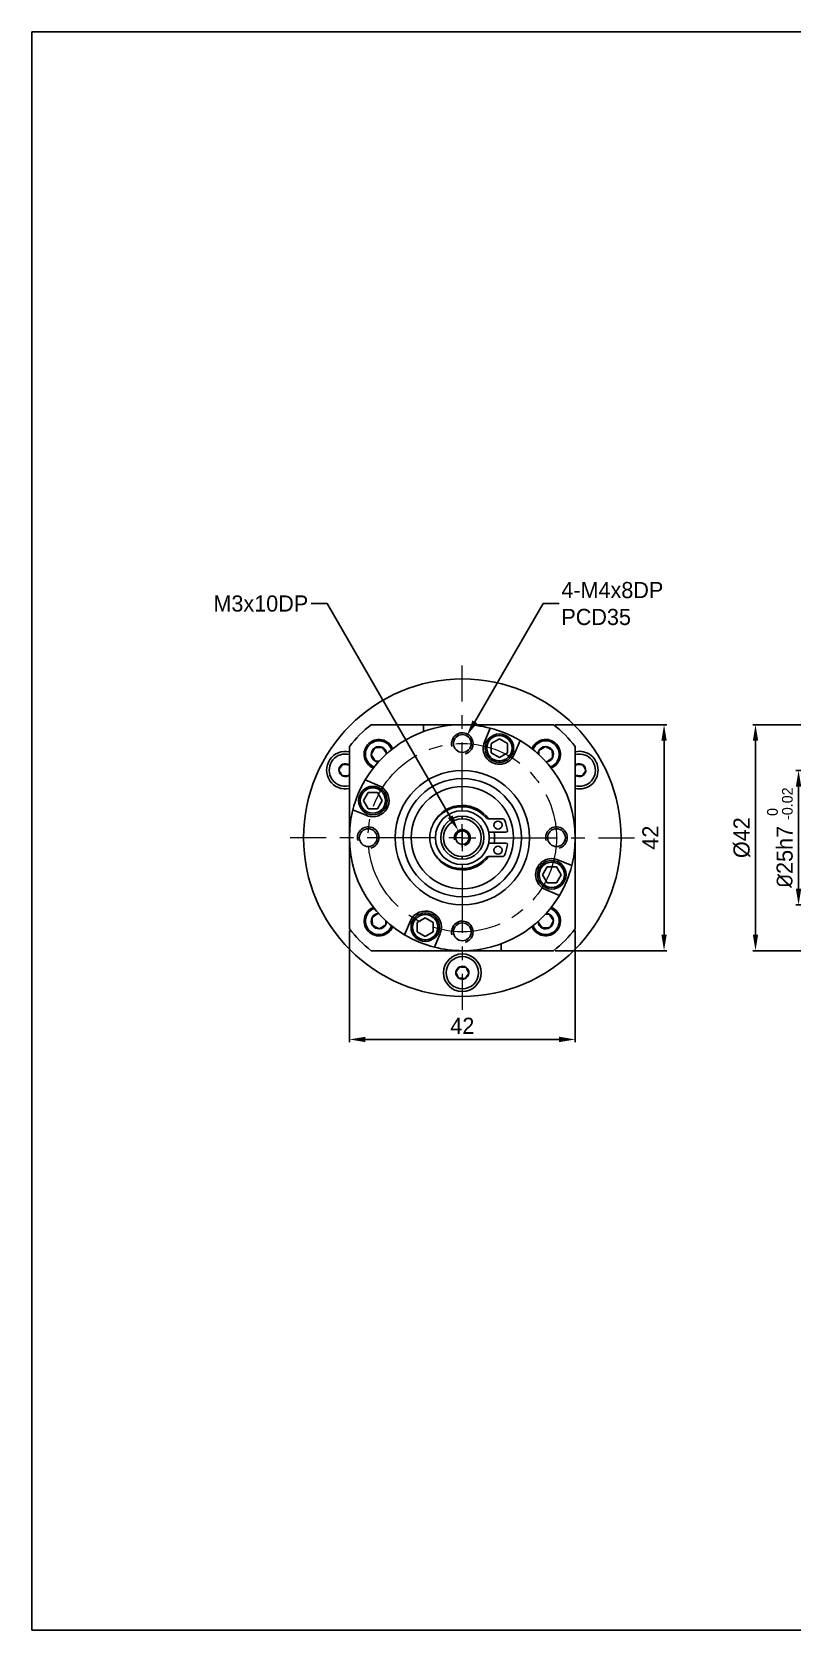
# Model space of a CAD drawing. Header units: millimetres. Extents: x 0 to 420, y 0 to 297.
# Drawn here: x 0 to 141.3, y 0 to 297 of the extents above; entities that cross this region are included whole.
import ezdxf

# ---------------------------------------------------------------- set-up
doc = ezdxf.new("R2010")
doc.units = ezdxf.units.MM
doc.header["$PDSIZE"] = -1
doc.linetypes.add('CENTERX2', pattern=[20.32, 12.7, -2.54, 2.54, -2.54])
doc.layers.add('외형선', color=7, linetype='Continuous', lineweight=25)
doc.layers.add('중심선', color=1, linetype='CENTERX2')
doc.layers.add('치수선', color=3, linetype='Continuous')
doc.styles.add('누리로봇 문자스타일_20230829', font='GOTHIC.TTF')
doc.dimstyles.new('A4기본 치수스타일', dxfattribs={"dimtxt": 3, "dimasz": 2.5, "dimexe": 0.5, "dimexo": 0.3, "dimgap": 1, "dimtad": 1, "dimtoh": 1, "dimdec": 1, "dimzin": 12, "dimdsep": 46, "dimtxsty": '누리로봇 문자스타일_20230829', "dimcen": 0.09, "dimclrd": 3, "dimclre": 3, "dimclrt": 3, "dimadec": 0, "dimazin": 3, "dimtm": 1e-09, "dimtfac": 1, "dimtdec": 1, "dimtofl": 0, "dimtmove": 0, "dimatfit": 3, "dimfxl": 1, "dimfrac": 2, "dimarcsym": 0})
doc.dimstyles.new('A4지시선 치수스타일', dxfattribs={"dimtxt": 3, "dimasz": 2.5, "dimexe": 0.5, "dimexo": 0.3, "dimgap": 0.396875, "dimtad": 0, "dimtih": 1, "dimtoh": 1, "dimdec": 1, "dimzin": 12, "dimdsep": 46, "dimtxsty": '누리로봇 문자스타일_20230829', "dimcen": 0.09, "dimclrd": 3, "dimclre": 3, "dimclrt": 3, "dimadec": 0, "dimazin": 3, "dimtm": 1e-09, "dimtfac": 1, "dimtdec": 1, "dimtofl": 0, "dimtmove": 0, "dimatfit": 3, "dimfxl": 1, "dimfrac": 2, "dimarcsym": 0})

# ---------------------------------------------------------------- blocks, each defined once
blk = doc.blocks.new('*D64')
at = {"layer": 'Defpoints', "color": 0}
for p in [(96.97, 168.26), (96.97, 126.26), (117.5, 126.26)]:
    blk.add_point(p, dxfattribs=at)
at = {"layer": '치수선', "color": 3, "lineweight": -2}
for p, q in [((97.27, 168.26), (118, 168.26)), ((117.5, 165.26), (117.5, 129.26)), ((97.27, 126.26), (118, 126.26))]:
    blk.add_line(p, q, dxfattribs=at)
at = {"layer": '치수선', "color": 3}
for points in [[(117, 165.26), (118, 165.26), (117.5, 168.26)], [(117, 129.26), (118, 129.26), (117.5, 126.26)]]:
    blk.add_solid(points, dxfattribs=at)
at = {"layer": '치수선', "color": 3, "insert": (114.96, 147.26), "char_height": 3, "attachment_point": 5, "rotation": 90, "style": '누리로봇 문자스타일_20230829'}
blk.add_mtext('42', dxfattribs=at)
blk = doc.blocks.new('*D65')
at = {"layer": 'Defpoints', "color": 0}
for p in [(59, 130.29), (101, 130.29), (101, 109.76)]:
    blk.add_point(p, dxfattribs=at)
at = {"layer": '치수선', "color": 3, "lineweight": -2}
for p, q in [((59, 129.99), (59, 109.26)), ((101, 129.99), (101, 109.26)), ((62, 109.76), (98, 109.76))]:
    blk.add_line(p, q, dxfattribs=at)
at = {"layer": '치수선', "color": 3}
for points in [[(62, 110.26), (62, 109.26), (59, 109.76)], [(98, 110.26), (98, 109.26), (101, 109.76)]]:
    blk.add_solid(points, dxfattribs=at)
at = {"layer": '치수선', "color": 3, "insert": (80, 112.3), "char_height": 3, "attachment_point": 5, "style": '누리로봇 문자스타일_20230829'}
blk.add_mtext('42', dxfattribs=at)
blk = doc.blocks.new('SW_CENTERMARKSYMBOL_0')
at = {"layer": '중심선', "color": 0, "linetype": 'CENTERX2', "lineweight": 18}
for p, q in [((0, 5), (0, 32)), ((-5, 0), (-32, 0)), ((0, 0), (-2.5, 0)), ((0, 0), (0, 2.5)), ((0, 0), (0, -2.5)), ((0, 0), (2.5, 0)), ((5, 0), (32, 0)), ((0, -5), (0, -32))]:
    blk.add_line(p, q, dxfattribs=at)
blk = doc.blocks.new('*D85')
at = {"layer": 'Defpoints', "color": 0}
for p in [(142.5, 159.76), (178, 159.76), (178, 134.76)]:
    blk.add_point(p, dxfattribs=at)
at = {"layer": '치수선', "color": 3, "lineweight": -2}
for p, q in [((157.75, 159.76), (142, 159.76)), ((175.75, 159.76), (159.25, 159.76)), ((177.7, 159.76), (177.25, 159.76)), ((142.5, 137.76), (142.5, 156.76)), ((177.7, 134.76), (142, 134.76))]:
    blk.add_line(p, q, dxfattribs=at)
at = {"layer": '치수선', "color": 3}
for points in [[(142, 156.76), (143, 156.76), (142.5, 159.76)], [(142, 137.76), (143, 137.76), (142.5, 134.76)]]:
    blk.add_solid(points, dxfattribs=at)
at = {"layer": '치수선', "color": 3, "insert": (139.05, 147.26), "char_height": 3, "width": 29.0707, "attachment_point": 5, "rotation": 90, "style": '누리로봇 문자스타일_20230829'}
blk.add_mtext('{\\fISOCPEUR|b0|i0|c0|p34;%%C}25h7 {\\H0.66x;\\S 0^ -0.02;}', dxfattribs=at)
blk = doc.blocks.new('*D86')
at = {"layer": 'Defpoints', "color": 0}
for p in [(134.5, 168.26), (180, 168.26), (180, 126.26)]:
    blk.add_point(p, dxfattribs=at)
at = {"layer": '치수선', "color": 3, "lineweight": -2}
for p, q in [((157.75, 168.26), (134, 168.26)), ((177.25, 168.26), (159.25, 168.26)), ((179.7, 168.26), (178.75, 168.26)), ((134.5, 129.26), (134.5, 165.26)), ((179.7, 126.26), (134, 126.26))]:
    blk.add_line(p, q, dxfattribs=at)
at = {"layer": '치수선', "color": 3}
for points in [[(134, 165.26), (135, 165.26), (134.5, 168.26)], [(134, 129.26), (135, 129.26), (134.5, 126.26)]]:
    blk.add_solid(points, dxfattribs=at)
at = {"layer": '치수선', "color": 3, "insert": (131.96, 147.26), "char_height": 3, "attachment_point": 5, "rotation": 90, "style": '누리로봇 문자스타일_20230829'}
blk.add_mtext('%%C42', dxfattribs=at)
blk = doc.blocks.new('*D73')
at = {"layer": 'Defpoints', "color": 0}
for p in [(79.25, 148.56), (80.75, 145.96)]:
    blk.add_point(p, dxfattribs=at)
at = {"layer": '치수선', "color": 3, "lineweight": -2}
for p, q in [((51.89, 190.76), (54.89, 190.76)), ((54.89, 190.76), (77.75, 151.16)), ((79.91, 147.26), (80.09, 147.26)), ((80, 147.17), (80, 147.35))]:
    blk.add_line(p, q, dxfattribs=at)
at = {"layer": '치수선', "color": 3}
blk.add_solid([(78.18, 151.41), (77.32, 150.91), (79.25, 148.56)], dxfattribs=at)
at = {"layer": '치수선', "color": 3, "insert": (42.54, 190.76), "char_height": 3, "attachment_point": 5, "style": '누리로봇 문자스타일_20230829'}
blk.add_mtext('M3x10DP', dxfattribs=at)
blk = doc.blocks.new('*D74')
at = {"layer": 'Defpoints', "color": 0}
for p in [(80.83, 166.19), (79.17, 163.33)]:
    blk.add_point(p, dxfattribs=at)
at = {"layer": '치수선', "color": 3, "lineweight": -2}
for p, q in [((95.01, 190.76), (82.33, 168.79)), ((98.01, 190.76), (95.01, 190.76)), ((79.91, 164.76), (80.09, 164.76)), ((80, 164.67), (80, 164.85))]:
    blk.add_line(p, q, dxfattribs=at)
at = {"layer": '치수선', "color": 3}
blk.add_solid([(81.89, 169.04), (82.76, 168.54), (80.83, 166.19)], dxfattribs=at)
at = {"layer": '치수선', "color": 3, "insert": (98.41, 190.76), "char_height": 3, "attachment_point": 4, "style": '누리로봇 문자스타일_20230829'}
blk.add_mtext('4-M4x8DP\\PPCD35', dxfattribs=at)

msp = doc.modelspace()

# ---------------------------------------------------------------- linework, layer by layer
msp.add_line((80, 117.76), (80, 117.76))
msp.add_lwpolyline([(0, 297), (420, 297), (420, 0), (0, 0)], close=True)
for centre in [(80, 164.76), (62.5, 147.26), (97.5, 147.26), (80, 129.76)]:
    msp.add_circle(centre, 1.65)
for centre, radius, start, end in [((80, 164.76), 2, 284.9315, 195.5206), ((62.5, 147.26), 2, 284.9315, 195.5206), ((80, 147.26), 1.5, 284.9214, 194.9688), ((97.5, 147.26), 2, 284.9315, 195.5206), ((80, 129.76), 2, 284.9315, 195.5206)]:
    msp.add_arc(centre, radius, start, end)
at = {"layer": '외형선', "linetype": 'Continuous', "lineweight": 25}
for p, q in [((63.03, 168.26), (72.8, 168.26)), ((72.8, 166.99), (72.8, 168.26)), ((78.2, 168.26), (72.8, 168.26)), ((78.2, 168.26), (78.2, 168.18)), ((78.2, 168.26), (80, 168.26)), ((80, 168.26), (96.97, 168.26)), ((85.18, 167.61), (84.12, 165.04)), ((86.89, 166.54), (86.89, 166.24)), ((59, 147.26), (59, 164.23)), ((86.89, 165.62), (85.39, 164.76)), ((85.39, 164.76), (85.39, 163.02)), ((88.39, 164.76), (86.89, 165.62)), ((88.39, 163.02), (88.39, 164.76)), ((89.66, 162.74), (90.73, 165.31)), ((101, 164.23), (101, 147.26)), ((58.95, 160.8), (59, 160.69)), ((59, 160.76), (58.95, 160.8)), ((85.39, 163.02), (86.89, 162.16)), ((86.89, 162.16), (88.39, 163.02)), ((86.89, 161.24), (86.89, 161.54)), ((101, 160.57), (101.23, 160.9)), ((59, 159.05), (58.77, 158.72)), ((64.52, 156.92), (61.95, 157.99)), ((101.05, 158.82), (101, 158.93)), ((101, 158.86), (101.05, 158.82)), ((62.5, 155.65), (61.64, 154.15)), ((64.24, 155.65), (62.5, 155.65)), ((65.1, 154.15), (64.24, 155.65)), ((59.65, 152.44), (62.22, 151.38)), ((60.72, 154.15), (61.02, 154.15)), ((61.64, 154.15), (62.5, 152.65)), ((62.5, 152.65), (64.24, 152.65)), ((64.24, 152.65), (65.1, 154.15)), ((66.02, 154.15), (65.72, 154.15)), ((80, 150.76), (80, 151.26)), ((80, 148.51), (80, 149.01)), ((80, 147.26), (80, 148.51)), ((85.04, 150.76), (87.55, 150.76)), ((59, 130.29), (59, 147.26)), ((80, 147.26), (80, 146.01)), ((80, 146.01), (80, 145.51)), ((84.93, 148.26), (84.9, 148.26)), ((84.9, 146.26), (84.93, 146.26)), ((88.1, 148.26), (84.93, 148.26)), ((84.93, 146.26), (88.1, 146.26)), ((101, 147.26), (101, 130.29)), ((80, 143.76), (80, 143.26)), ((87.55, 143.76), (85.04, 143.76)), ((100.35, 142.08), (97.78, 143.14)), ((93.98, 140.37), (94.28, 140.37)), ((95.76, 141.87), (94.9, 140.37)), ((94.9, 140.37), (95.76, 138.87)), ((97.5, 141.87), (95.76, 141.87)), ((98.36, 140.37), (97.5, 141.87)), ((97.5, 138.87), (98.36, 140.37)), ((99.28, 140.37), (98.98, 140.37)), ((95.48, 137.6), (98.05, 136.53)), ((95.76, 138.87), (97.5, 138.87)), ((70.34, 131.78), (69.27, 129.21)), ((73.11, 132.36), (71.61, 131.5)), ((71.61, 131.5), (71.61, 129.76)), ((73.11, 133.28), (73.11, 132.98)), ((74.61, 131.5), (73.11, 132.36)), ((74.61, 129.76), (74.61, 131.5)), ((71.61, 129.76), (73.11, 128.9)), ((73.11, 128.9), (74.61, 129.76)), ((73.11, 127.98), (73.11, 128.28)), ((74.82, 126.91), (75.88, 129.48)), ((80, 126.26), (63.03, 126.26)), ((81.8, 126.26), (80, 126.26)), ((81.8, 126.26), (81.8, 126.34)), ((81.8, 126.26), (87.2, 126.26)), ((87.2, 127.53), (87.2, 126.26)), ((96.97, 126.26), (87.2, 126.26))]:
    msp.add_line(p, q, dxfattribs=at)
at = {"layer": '외형선', "linetype": 'Continuous', "lineweight": 25, "flags": 128}
for points in [[(101.99, 162.8), (101.45, 162.8), (101, 162.72)], [(101.23, 160.9), (101.09, 160.82), (101, 160.76)], [(58.77, 158.72), (58.91, 158.8), (59, 158.86)]]:
    msp.add_lwpolyline(points, dxfattribs=at)
at = {"layer": '외형선', "linetype": 'Continuous', "lineweight": 25}
for centre, radius in [((80, 147.26), 29.5), ((80, 122.16), 3.5), ((80, 122.16), 3)]:
    msp.add_circle(centre, radius, dxfattribs=at)
for centre, radius, start, end in [((80, 147.26), 27, 128.9424, 141.0576), ((80, 147.26), 21, 90, 149.2868), ((80, 147.26), 21, 75.7132, 90), ((86.89, 163.89), 2.65, 90, 270), ((80, 147.26), 21, 59.2868, 75.7132), ((86.89, 163.89), 2.65, 270, 90), ((80, 147.26), 27, 38.9424, 51.0576), ((64.5, 162.76), 2.75, 63.4748, 247.9702), ((64.5, 162.76), 2.5, 63.4748, 249.6644), ((64.5, 162.76), 1.44, 123.4748, 183.4748), ((64.5, 162.76), 1.44, 63.4748, 123.4748), ((64.5, 162.76), 1.44, 3.4748, 63.4748), ((64.5, 162.76), 2.5, 20.3356, 63.4748), ((64.5, 162.76), 2.75, 22.0298, 63.4748), ((86.89, 163.89), 3, 157.5, 270), ((86.89, 163.89), 2.35, 90, 270), ((86.89, 163.89), 2.35, 270, 90), ((80, 147.26), 21, 345.7132, 59.2868), ((95.5, 162.76), 2.75, 333.4748, 157.9702), ((95.5, 162.76), 2.5, 333.4748, 159.6644), ((95.5, 162.76), 1.44, 153.4748, 176.0671), ((95.5, 162.76), 1.44, 93.4748, 153.4748), ((95.5, 162.76), 1.44, 33.4748, 93.4748), ((95.5, 162.76), 1.44, 333.4748, 33.4748), ((58.26, 159.81), 3.5, 77.8402, 282.1598), ((58.26, 159.81), 3, 75.7741, 205.1422), ((58.26, 159.81), 1.2, 115.1422, 175.1422), ((58.26, 159.81), 1.2, 55.1422, 115.1422), ((64.5, 162.76), 1.44, 183.4748, 243.4748), ((64.5, 162.76), 1.44, 243.4748, 266.0671), ((86.89, 163.89), 3, 270, 337.5), ((95.5, 162.76), 1.44, 273.4748, 333.4748), ((95.5, 162.76), 2.5, 290.3356, 333.4748), ((95.5, 162.76), 2.75, 292.0298, 333.4748), ((101.74, 159.81), 3.5, 0, 102.1598), ((101.74, 159.81), 3, 255.7741, 85.1422), ((101.74, 159.81), 1.2, 55.1422, 115.1422), ((101.74, 159.81), 1.2, 355.1422, 55.1422), ((58.26, 159.81), 3, 205.1422, 284.2259), ((58.26, 159.81), 1.2, 175.1422, 235.1422), ((58.26, 159.81), 1.2, 235.1422, 295.1422), ((80, 147.26), 21, 149.2868, 165.7132), ((80, 147.26), 12.5, 90, 270), ((80, 147.26), 11, 90, 270), ((80, 147.26), 12.5, 270, 90), ((80, 147.26), 11, 270, 90), ((101.74, 159.81), 3.5, 257.8402, 0), ((101.74, 159.81), 1.2, 235.1422, 295.1422), ((101.74, 159.81), 1.2, 295.1422, 355.1422), ((63.37, 154.15), 2.65, 0, 180), ((63.37, 154.15), 2.35, 0, 180), ((63.37, 154.15), 3, 270, 67.5), ((80, 147.26), 9.5, 90, 270), ((80, 147.26), 9.5, 270, 90), ((80, 147.26), 21, 165.7132, 239.2868), ((63.37, 154.15), 2.65, 180, 0), ((63.37, 154.15), 2.35, 180, 0), ((80, 147.26), 6, 90, 153.5957), ((80, 147.26), 5, 90, 270), ((80, 147.26), 6, 35.8715, 90), ((80, 147.26), 5.76, 41.7652, 90), ((80, 147.26), 5, 270, 90), ((63.37, 154.15), 3, 247.5, 270), ((80, 147.26), 4, 90, 270), ((80, 147.26), 3.5, 90, 270), ((80, 147.26), 1.25, 90, 270), ((80, 147.26), 4, 270, 90), ((80, 147.26), 3.5, 270, 90), ((80, 147.26), 1.25, 270, 90), ((85.04, 151.76), 1, 221.7652, 270), ((86.63, 149.59), 0.75, 0, 180), ((86.63, 149.59), 0.75, 180, 0), ((87.55, 150.46), 0.3, 22.9697, 90), ((80, 147.26), 8.5, 9.122, 22.9697), ((88.1, 148.56), 0.3, 270, 0), ((88.1, 148.56), 0.3, 0, 9.122), ((86.63, 144.93), 0.75, 0, 180), ((80, 147.26), 6, 350.4059, 9.5941), ((80, 147.26), 8.5, 337.0303, 350.878), ((88.1, 145.96), 0.3, 0, 90), ((88.1, 145.96), 0.3, 350.878, 0), ((80, 147.26), 6, 202.3196, 270), ((80, 147.26), 6, 270, 324.1285), ((80, 147.26), 5.76, 270, 318.2348), ((85.04, 142.76), 1, 90, 138.2348), ((86.63, 144.93), 0.75, 180, 0), ((87.55, 144.06), 0.3, 270, 337.0303), ((96.63, 140.37), 3, 67.5, 247.5), ((96.63, 140.37), 2.65, 0, 180), ((96.63, 140.37), 2.35, 0, 180), ((96.63, 140.37), 2.65, 180, 0), ((96.63, 140.37), 2.35, 180, 0), ((80, 147.26), 21, 329.2868, 345.7132), ((64.5, 131.76), 2.75, 112.0298, 153.4748), ((64.5, 131.76), 2.5, 110.3356, 153.4748), ((80, 147.26), 21, 270, 329.2868), ((95.5, 131.76), 2.75, 243.4748, 67.9702), ((95.5, 131.76), 2.5, 243.4748, 69.6644), ((64.5, 131.76), 2.75, 153.4748, 337.9702), ((64.5, 131.76), 2.5, 153.4748, 339.6644), ((64.5, 131.76), 1.44, 153.4748, 213.4748), ((64.5, 131.76), 1.44, 93.4748, 153.4748), ((64.5, 131.76), 1.44, 213.4748, 273.4748), ((64.5, 131.76), 1.44, 273.4748, 333.4748), ((64.5, 131.76), 1.44, 333.4748, 356.0671), ((73.11, 130.63), 3, 337.5, 157.5), ((73.11, 130.63), 2.65, 90, 270), ((73.11, 130.63), 2.35, 90, 270), ((73.11, 130.63), 2.65, 270, 90), ((73.11, 130.63), 2.35, 270, 90), ((95.5, 131.76), 2.75, 202.0298, 243.4748), ((95.5, 131.76), 2.5, 200.3356, 243.4748), ((95.5, 131.76), 1.44, 183.4748, 243.4748), ((95.5, 131.76), 1.44, 63.4748, 86.0671), ((95.5, 131.76), 1.44, 3.4748, 63.4748), ((95.5, 131.76), 1.44, 303.4748, 3.4748), ((80, 147.26), 27, 218.9424, 231.0576), ((80, 147.26), 21, 239.2868, 255.7132), ((95.5, 131.76), 1.44, 243.4748, 303.4748), ((80, 147.26), 27, 308.9424, 321.0576), ((80, 147.26), 21, 255.7132, 270), ((80, 122.16), 1.2, 115.1422, 175.1422), ((80, 122.16), 1.2, 175.1422, 235.1422), ((80, 122.16), 1.2, 55.1422, 115.1422), ((80, 122.16), 1.2, 295.1422, 355.1422), ((80, 122.16), 1.2, 355.1422, 55.1422), ((80, 122.16), 1.2, 235.1422, 295.1422)]:
    msp.add_arc(centre, radius, start, end, dxfattribs=at)
for points, knots in [([(63.06, 162.67), (63.09, 162.73), (63.22, 162.99), (63.44, 163.44), (63.63, 163.81), (63.7, 163.96)], [0, 0, 0, 0, 0.12892, 0.633758, 1, 1, 1, 1]), ([(63.7, 163.96), (63.96, 163.98), (64.44, 164.01), (64.92, 164.04), (65.14, 164.05)], [0, 0, 0, 0, 0.534625, 1, 1, 1, 1]), ([(65.14, 164.05), (65.29, 163.84), (65.55, 163.43), (65.82, 163.03), (65.94, 162.85)], [0, 0, 0, 0, 0.534625, 1, 1, 1, 1]), ([(94.21, 163.4), (94.42, 163.55), (94.83, 163.81), (95.23, 164.08), (95.41, 164.2)], [0, 0, 0, 0, 0.534625, 1, 1, 1, 1]), ([(94.26, 162.63), (94.25, 162.66), (94.24, 162.92), (94.22, 163.18), (94.21, 163.4)], [0, 0, 0, 0, 0.140708, 1, 1, 1, 1]), ([(95.41, 164.2), (95.47, 164.17), (95.73, 164.04), (96.18, 163.82), (96.55, 163.63), (96.7, 163.56)], [0, 0, 0, 0, 0.12892, 0.633758, 1, 1, 1, 1]), ([(96.7, 163.56), (96.72, 163.3), (96.75, 162.82), (96.78, 162.34), (96.79, 162.12)], [0, 0, 0, 0, 0.534625, 1, 1, 1, 1]), ([(57.07, 159.91), (57.19, 160.09), (57.42, 160.42), (57.65, 160.74), (57.75, 160.9)], [0, 0, 0, 0, 0.5346, 1, 1, 1, 1]), ([(57.75, 160.9), (57.97, 160.88), (58.37, 160.85), (58.76, 160.81), (58.95, 160.8)], [0, 0, 0, 0, 0.5346, 1, 1, 1, 1]), ([(63.86, 161.47), (63.71, 161.68), (63.45, 162.09), (63.18, 162.49), (63.06, 162.67)], [0, 0, 0, 0, 0.534625, 1, 1, 1, 1]), ([(64.64, 161.52), (64.6, 161.51), (64.34, 161.5), (64.08, 161.48), (63.86, 161.47)], [0, 0, 0, 0, 0.1471295, 1, 1, 1, 1]), ([(96.79, 162.12), (96.58, 161.97), (96.17, 161.71), (95.77, 161.44), (95.59, 161.32)], [0, 0, 0, 0, 0.534625, 1, 1, 1, 1]), ([(101.23, 160.9), (101.3, 160.89), (101.44, 160.88), (101.69, 160.86), (101.97, 160.83), (102.2, 160.81), (102.35, 160.8), (102.4, 160.8), (102.42, 160.8)], [0, 0, 0, 0, 0.18218, 0.365905, 0.615257, 0.871335, 0.935641, 1, 1, 1, 1]), ([(102.42, 160.8), (102.51, 160.6), (102.69, 160.24), (102.85, 159.88), (102.93, 159.71)], [0, 0, 0, 0, 0.5346, 1, 1, 1, 1]), ([(57.58, 158.82), (57.55, 158.89), (57.48, 159.02), (57.38, 159.24), (57.26, 159.5), (57.16, 159.71), (57.1, 159.84), (57.08, 159.89), (57.07, 159.91)], [0, 0, 0, 0, 0.18218, 0.365905, 0.615257, 0.871335, 0.935641, 1, 1, 1, 1]), ([(58.77, 158.72), (58.56, 158.74), (58.16, 158.78), (57.76, 158.81), (57.58, 158.82)], [0, 0, 0, 0, 0.5346, 1, 1, 1, 1]), ([(102.25, 158.72), (102.2, 158.73), (101.95, 158.75), (101.54, 158.78), (101.2, 158.81), (101.05, 158.82)], [0, 0, 0, 0, 0.1289197, 0.6337585, 1, 1, 1, 1]), ([(102.93, 159.71), (102.81, 159.53), (102.58, 159.2), (102.35, 158.88), (102.25, 158.72)], [0, 0, 0, 0, 0.5346, 1, 1, 1, 1]), ([(80, 141.5), (79.73, 141.51), (79.16, 141.54), (78.27, 141.72), (77.31, 142.07), (76.4, 142.6), (75.59, 143.28), (74.92, 144.09), (74.39, 145.04), (74.04, 146.12), (73.92, 147.26), (74.04, 148.4), (74.39, 149.48), (74.92, 150.43), (75.59, 151.24), (76.4, 151.92), (77.31, 152.45), (78.27, 152.8), (79.16, 152.99), (79.73, 153.01), (80, 153.02)], [0, 0, 0, 0, 0.04341, 0.092437, 0.147457, 0.208564, 0.26166, 0.318051, 0.377121, 0.438075, 0.5, 0.561925, 0.622879, 0.681949, 0.73834, 0.791436, 0.852543, 0.907563, 0.95659, 1, 1, 1, 1]), ([(63.21, 132.41), (63.42, 132.55), (63.83, 132.81), (64.23, 133.08), (64.41, 133.2)], [0, 0, 0, 0, 0.534625, 1, 1, 1, 1]), ([(63.3, 130.96), (63.28, 131.22), (63.25, 131.7), (63.22, 132.18), (63.21, 132.41)], [0, 0, 0, 0, 0.534625, 1, 1, 1, 1]), ([(64.59, 130.32), (64.53, 130.35), (64.27, 130.48), (63.82, 130.7), (63.45, 130.89), (63.3, 130.96)], [0, 0, 0, 0, 0.12892, 0.633758, 1, 1, 1, 1]), ([(65.79, 131.12), (65.58, 130.97), (65.17, 130.71), (64.77, 130.44), (64.59, 130.32)], [0, 0, 0, 0, 0.534625, 1, 1, 1, 1]), ([(65.74, 131.9), (65.75, 131.86), (65.76, 131.6), (65.78, 131.34), (65.79, 131.12)], [0, 0, 0, 0, 0.140708, 1, 1, 1, 1]), ([(94.86, 130.47), (94.71, 130.68), (94.45, 131.09), (94.18, 131.49), (94.06, 131.67)], [0, 0, 0, 0, 0.534625, 1, 1, 1, 1]), ([(95.36, 133), (95.4, 133.01), (95.66, 133.02), (95.92, 133.04), (96.14, 133.05)], [0, 0, 0, 0, 0.14713, 1, 1, 1, 1]), ([(96.14, 133.05), (96.29, 132.84), (96.55, 132.43), (96.82, 132.03), (96.94, 131.85)], [0, 0, 0, 0, 0.534625, 1, 1, 1, 1]), ([(96.94, 131.85), (96.91, 131.79), (96.78, 131.53), (96.56, 131.08), (96.37, 130.71), (96.3, 130.56)], [0, 0, 0, 0, 0.12892, 0.633758, 1, 1, 1, 1]), ([(96.3, 130.56), (96.04, 130.54), (95.56, 130.51), (95.08, 130.48), (94.86, 130.47)], [0, 0, 0, 0, 0.534625, 1, 1, 1, 1]), ([(78.8, 122.26), (78.83, 122.3), (78.97, 122.51), (79.21, 122.85), (79.41, 123.13), (79.49, 123.25)], [0, 0, 0, 0, 0.12892, 0.633758, 1, 1, 1, 1]), ([(79.31, 121.17), (79.22, 121.37), (79.05, 121.73), (78.88, 122.09), (78.8, 122.26)], [0, 0, 0, 0, 0.5346, 1, 1, 1, 1]), ([(79.49, 123.25), (79.7, 123.23), (80.1, 123.2), (80.5, 123.16), (80.69, 123.15)], [0, 0, 0, 0, 0.5346, 1, 1, 1, 1]), ([(81.2, 122.06), (81.16, 122), (81.07, 121.88), (80.93, 121.68), (80.77, 121.45), (80.64, 121.26), (80.55, 121.14), (80.52, 121.09), (80.51, 121.07)], [0, 0, 0, 0, 0.18218, 0.365905, 0.615257, 0.871335, 0.935641, 1, 1, 1, 1]), ([(80.69, 123.15), (80.78, 122.95), (80.95, 122.59), (81.12, 122.23), (81.2, 122.06)], [0, 0, 0, 0, 0.5346, 1, 1, 1, 1]), ([(80.51, 121.07), (80.3, 121.09), (79.9, 121.13), (79.5, 121.16), (79.31, 121.17)], [0, 0, 0, 0, 0.5346, 1, 1, 1, 1])]:
    msp.add_open_spline(points, degree=3, knots=knots, dxfattribs=at)
at = {"layer": '중심선', "color": 1, "linetype": 'CENTERX2', "lineweight": 18}
msp.add_circle((80, 147.26), 17.5, dxfattribs=at)

# ---------------------------------------------------------------- block references
msp.add_blockref('SW_CENTERMARKSYMBOL_0', (80, 147.26), dxfattribs=at)

# ---------------------------------------------------------------- dimensions: what is measured, and where the dimension line sits
at = {"layer": '치수선'}
for p1, p2, text, picture, middle in [((79.17, 163.33), (80.83, 166.19), '4-M4x8DP\\PPCD35', '*D74', (108.11, 190.76)), ((80.75, 145.96), (79.25, 148.56), 'M3x10DP', '*D73', (42.54, 190.76))]:
    dim = msp.add_diameter_dim_2p(p1=p1, p2=p2, text=text, dimstyle='A4지시선 치수스타일', override={"dimasz": 3}, dxfattribs=at)
    dim.commit()
    dim.dimension.update_dxf_attribs({"geometry": picture, "text_midpoint": middle, "dimtype": 163})
dim = msp.add_linear_dim(base=(117.5, 126.26), p1=(96.97, 168.26), p2=(96.97, 126.26), angle=90, dimstyle='A4기본 치수스타일', override={"dimasz": 3, "dimtofl": 1}, dxfattribs=at)
dim.commit()
dim.dimension.update_dxf_attribs({"geometry": '*D64', "text_midpoint": (117.5, 147.26), "dimtype": 160})
for base, p1, p2, text, picture, middle in [((134.5, 168.26), (180, 126.26), (180, 168.26), '%%C<>', '*D86', (134.5, 147.26)), ((142.5, 159.76), (178, 134.76), (178, 159.76), '{\\fISOCPEUR|b0|i0|c0|p34;%%C}<>h7 {\\H0.66x;\\S 0^ -0.02;}', '*D85', (142.5, 147.26))]:
    dim = msp.add_linear_dim(base=base, p1=p1, p2=p2, angle=90, text=text, dimstyle='A4기본 치수스타일', override={"dimasz": 3, "dimtofl": 1}, dxfattribs=at)
    dim.commit()
    dim.dimension.update_dxf_attribs({"geometry": picture, "text_midpoint": middle, "dimtype": 160})
dim = msp.add_linear_dim(base=(101, 109.76), p1=(59, 130.29), p2=(101, 130.29), dimstyle='A4기본 치수스타일', override={"dimasz": 3, "dimtofl": 1}, dxfattribs=at)
dim.commit()
dim.dimension.update_dxf_attribs({"geometry": '*D65', "text_midpoint": (80, 109.76), "dimtype": 160})

doc.saveas('drawing.dxf')
